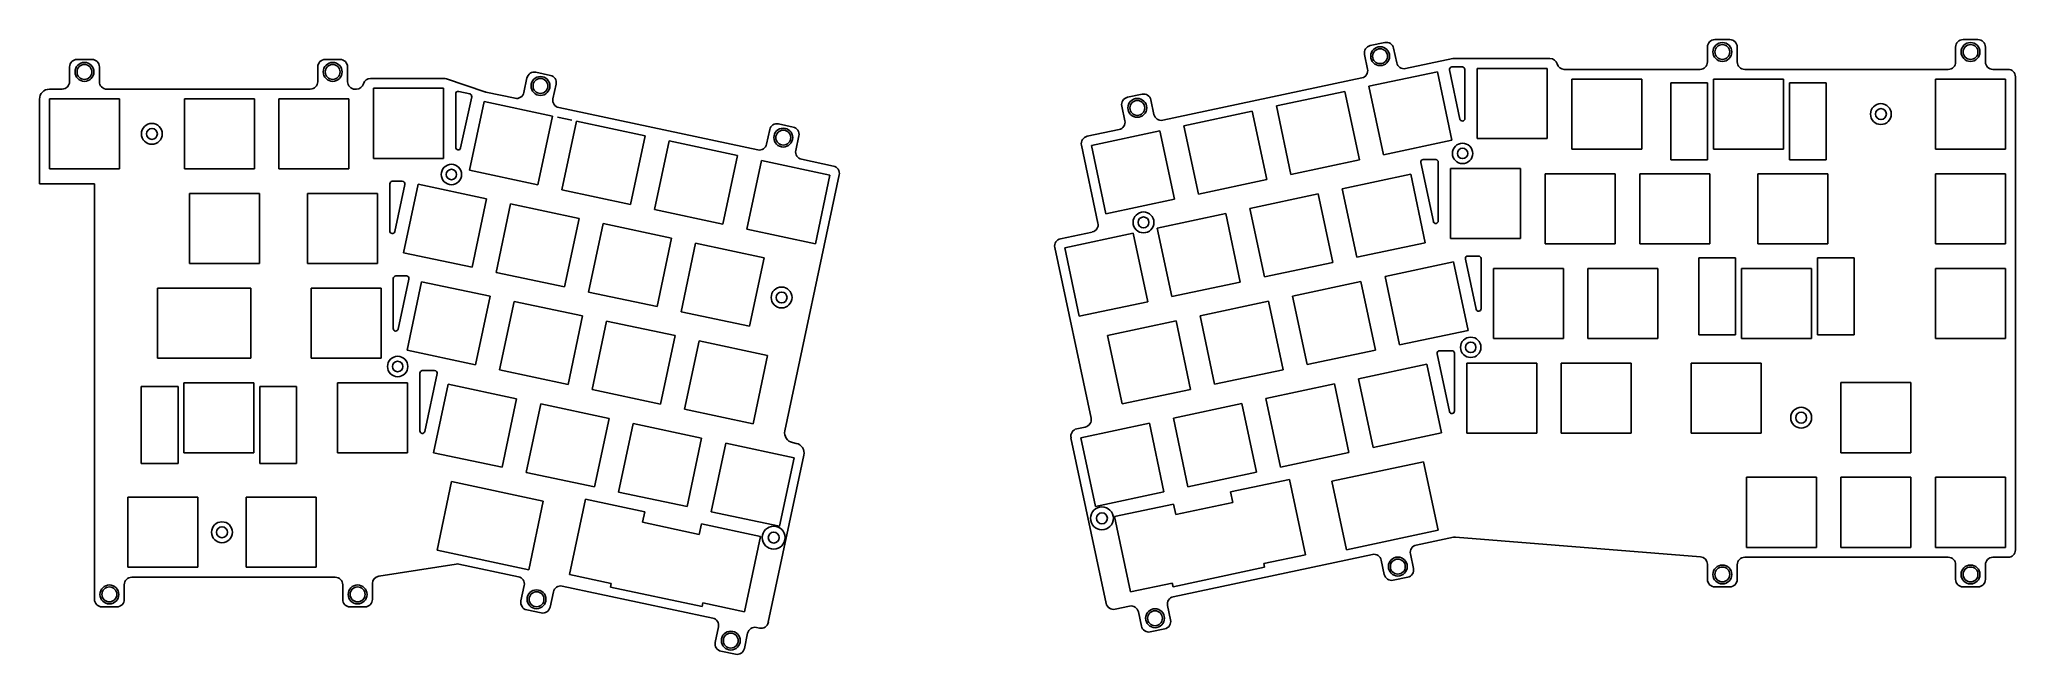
# Model space of a CAD drawing. Header units: millimetres. Extents: x -96 to 302, y 126 to 249.
import ezdxf

# ---------------------------------------------------------------- set-up
doc = ezdxf.new("R2010")
doc.units = ezdxf.units.MM
doc.header["$LTSCALE"] = 23.1
doc.layers.get('0').update_dxf_attribs({"linetype": 'CONTINUOUS'})

msp = doc.modelspace()

# ---------------------------------------------------------------- linework, layer by layer
at = {"color": 7, "linetype": 'Continuous'}
for p, q in [((174.81, 248.75), (171.88, 248.12)), ((176.59, 247.59), (177.21, 244.66)), ((239.8, 247.84), (239.8, 244.84)), ((244.3, 249.34), (241.3, 249.34)), ((245.8, 244.84), (245.8, 247.84)), ((289.8, 247.84), (289.8, 244.84)), ((294.3, 249.34), (291.3, 249.34)), ((295.8, 244.84), (295.8, 247.84)), ((-90.14, 240.86), (-90.14, 243.84)), ((-85.64, 245.34), (-88.64, 245.34)), ((-84.14, 240.86), (-84.14, 243.84)), ((-40.14, 243.84), (-40.14, 240.86)), ((-35.64, 245.34), (-38.64, 245.34)), ((-34.14, 243.84), (-34.14, 240.86)), ((170.72, 246.34), (171.34, 243.41)), ((185.39, 242.87), (171.6, 239.93)), ((188.54, 245.53), (178.99, 243.5)), ((185.39, 242.87), (188.32, 229.07)), ((187.84, 243.22), (189.95, 233.33)), ((188.33, 243.82), (190.43, 243.82)), ((208.08, 245.53), (188.54, 245.53)), ((190.93, 243.32), (190.93, 233.44)), ((193.41, 229.43), (193.41, 243.53)), ((193.41, 243.53), (207.51, 243.53)), ((207.51, 243.53), (207.51, 229.43)), ((238.3, 243.34), (210.96, 243.34)), ((288.3, 243.34), (247.3, 243.34)), ((300.35, 243.34), (297.3, 243.34)), ((-91.64, 239.36), (-94.19, 239.36)), ((-82.64, 239.36), (-41.64, 239.36)), ((-32.64, 239.36), (-32.37, 239.36)), ((-14.7, 241.52), (-29.49, 241.52)), ((-28.92, 225.43), (-28.92, 239.53)), ((-28.92, 239.53), (-14.82, 239.53)), ((-14.82, 239.53), (-14.82, 225.43)), ((-6.48, 238.82), (-14.22, 241.44)), ((-11.74, 238.9), (-9.52, 238.43)), ((2, 241.61), (1.37, 238.67)), ((6.71, 242.14), (3.77, 242.76)), ((7.86, 240.36), (7.24, 237.42)), ((170.19, 241.63), (130.08, 233.11)), ((166.75, 238.9), (152.96, 235.97)), ((166.75, 238.9), (169.69, 225.11)), ((171.6, 239.93), (174.53, 226.14)), ((212.46, 227.29), (212.46, 241.39)), ((212.46, 241.39), (226.56, 241.39)), ((226.56, 241.39), (226.56, 227.29)), ((232.44, 225.15), (232.44, 240.65)), ((232.44, 240.65), (239.84, 240.65)), ((239.84, 240.65), (239.84, 225.15)), ((241.03, 227.29), (241.03, 241.39)), ((241.03, 241.39), (255.13, 241.39)), ((255.13, 241.39), (255.13, 227.29)), ((256.32, 225.15), (256.32, 240.65)), ((256.32, 240.65), (263.72, 240.65)), ((263.72, 240.65), (263.72, 225.15)), ((285.75, 241.39), (299.85, 241.39)), ((285.75, 227.29), (285.75, 241.39)), ((299.85, 241.39), (299.85, 227.29)), ((301.85, 146.64), (301.85, 241.84)), ((-96.19, 237.36), (-96.19, 220.31)), ((-94.19, 223.31), (-94.19, 237.41)), ((-80.09, 237.41), (-94.19, 237.41)), ((-80.09, 223.31), (-80.09, 237.41)), ((-67.02, 223.31), (-67.02, 237.41)), ((-67.02, 237.41), (-52.92, 237.41)), ((-52.92, 237.41), (-52.92, 223.31)), ((-47.97, 223.31), (-47.97, 237.41)), ((-47.97, 237.41), (-33.87, 237.41)), ((-33.87, 237.41), (-33.87, 223.31)), ((-12.35, 227.64), (-12.35, 238.41)), ((-9.14, 237.83), (-11.36, 227.54)), ((-6.65, 236.85), (-9.58, 223.06)), ((7.14, 233.92), (-6.65, 236.85)), ((-0.41, 237.52), (-6.31, 238.77)), ((48.5, 227.12), (8.4, 235.64)), ((121.81, 235.95), (122.44, 233.01)), ((125.9, 238.35), (122.97, 237.73)), ((127.68, 237.2), (128.31, 234.26)), ((148.12, 234.94), (134.33, 232.01)), ((148.12, 234.94), (151.05, 221.15)), ((152.96, 235.97), (155.89, 222.18)), ((7.14, 233.92), (4.21, 220.12)), ((11.01, 233.1), (8.12, 233.71)), ((11.99, 232.89), (9.05, 219.1)), ((25.78, 229.96), (11.99, 232.89)), ((50.9, 231.21), (50.28, 228.28)), ((55.62, 231.74), (52.68, 232.37)), ((121.28, 231.23), (114.84, 229.87)), ((129.49, 230.98), (115.7, 228.05)), ((129.49, 230.98), (132.42, 217.19)), ((134.33, 232.01), (137.26, 218.22)), ((25.78, 229.96), (22.85, 216.16)), ((30.62, 228.93), (27.69, 215.13)), ((44.41, 225.99), (30.62, 228.93)), ((56.77, 229.96), (56.15, 227.03)), ((113.69, 228.09), (117.03, 212.39)), ((115.7, 228.05), (118.63, 214.26)), ((188.32, 229.07), (174.53, 226.14)), ((207.51, 229.43), (193.41, 229.43)), ((226.56, 227.29), (212.46, 227.29)), ((255.13, 227.29), (241.03, 227.29)), ((299.85, 227.29), (285.75, 227.29)), ((-94.19, 223.31), (-80.09, 223.31)), ((-52.92, 223.31), (-67.02, 223.31)), ((-33.87, 223.31), (-47.97, 223.31)), ((-14.82, 225.43), (-28.92, 225.43)), ((4.21, 220.12), (-9.58, 223.06)), ((44.41, 225.99), (41.48, 212.2)), ((49.25, 224.97), (46.32, 211.17)), ((63.04, 222.03), (49.25, 224.97)), ((63.75, 223.88), (57.3, 225.25)), ((169.69, 225.11), (155.89, 222.18)), ((182.07, 224.58), (184.59, 212.72)), ((182.55, 225.18), (185.07, 225.18)), ((185.57, 224.68), (185.57, 212.83)), ((188.05, 209.3), (188.05, 223.4)), ((188.05, 223.4), (202.15, 223.4)), ((202.15, 223.4), (202.15, 209.3)), ((239.84, 225.15), (232.44, 225.15)), ((263.72, 225.15), (256.32, 225.15)), ((-85.12, 220.31), (-96.19, 220.31)), ((-85.12, 220.31), (-85.12, 136.67)), ((-25.63, 210.81), (-25.63, 220.31)), ((-25.13, 220.81), (-23.11, 220.81)), ((-24.64, 210.7), (-22.62, 220.2)), ((-19.92, 220.23), (-22.85, 206.44)), ((-6.13, 217.3), (-19.92, 220.23)), ((22.85, 216.16), (9.05, 219.1)), ((64.9, 222.1), (53.95, 170.6)), ((63.04, 222.03), (60.11, 208.24)), ((151.05, 221.15), (137.26, 218.22)), ((180.03, 222.25), (166.24, 219.32)), ((166.24, 219.32), (169.17, 205.53)), ((180.03, 222.25), (182.96, 208.46)), ((207.1, 208.24), (207.1, 222.34)), ((207.1, 222.34), (221.2, 222.34)), ((221.2, 222.34), (221.2, 208.24)), ((226.15, 208.24), (226.15, 222.34)), ((226.15, 222.34), (240.25, 222.34)), ((240.25, 222.34), (240.25, 208.24)), ((249.97, 222.34), (264.07, 222.34)), ((249.97, 208.24), (249.97, 222.34)), ((264.07, 222.34), (264.07, 208.24)), ((285.75, 222.34), (299.85, 222.34)), ((285.75, 208.24), (285.75, 222.34)), ((299.85, 222.34), (299.85, 208.24)), ((-66.01, 204.24), (-66.01, 218.34)), ((-66.01, 218.34), (-51.91, 218.34)), ((-51.91, 218.34), (-51.91, 204.24)), ((-42.2, 204.24), (-42.2, 218.34)), ((-42.2, 218.34), (-28.1, 218.34)), ((-28.1, 218.34), (-28.1, 204.24)), ((-6.13, 217.3), (-9.06, 203.51)), ((-1.29, 216.27), (-4.22, 202.48)), ((12.5, 213.34), (-1.29, 216.27)), ((41.48, 212.2), (27.69, 215.13)), ((132.42, 217.19), (118.63, 214.26)), ((161.4, 218.29), (147.6, 215.36)), ((147.6, 215.36), (150.54, 201.57)), ((161.4, 218.29), (164.33, 204.5)), ((12.5, 213.34), (9.57, 199.55)), ((17.35, 212.31), (14.41, 198.52)), ((31.14, 209.38), (17.35, 212.31)), ((60.11, 208.24), (46.32, 211.17)), ((142.76, 214.33), (128.97, 211.4)), ((128.97, 211.4), (131.9, 197.61)), ((142.76, 214.33), (145.69, 200.54)), ((31.14, 209.38), (28.21, 195.59)), ((35.98, 208.35), (33.05, 194.56)), ((49.77, 205.42), (35.98, 208.35)), ((108.33, 207.48), (115.63, 173.14)), ((115.87, 210.61), (109.48, 209.26)), ((124.13, 210.37), (110.34, 207.44)), ((110.34, 207.44), (113.27, 193.64)), ((124.13, 210.37), (127.06, 196.58)), ((182.96, 208.46), (169.17, 205.53)), ((202.15, 209.3), (188.05, 209.3)), ((221.2, 208.24), (207.1, 208.24)), ((240.25, 208.24), (226.15, 208.24)), ((264.07, 208.24), (249.97, 208.24)), ((299.85, 208.24), (285.75, 208.24)), ((-51.91, 204.24), (-66.01, 204.24)), ((-28.1, 204.24), (-42.2, 204.24)), ((-9.06, 203.51), (-22.85, 206.44)), ((49.77, 205.42), (46.84, 191.63)), ((164.33, 204.5), (150.54, 201.57)), ((188.65, 204.61), (174.86, 201.68)), ((188.65, 204.61), (191.58, 190.82)), ((191.06, 205.16), (193.21, 195.07)), ((191.55, 205.77), (193.69, 205.77)), ((194.19, 205.27), (194.19, 195.18)), ((196.67, 189.19), (196.67, 203.29)), ((196.67, 203.29), (210.77, 203.29)), ((210.77, 203.29), (210.77, 189.19)), ((215.72, 189.19), (215.72, 203.29)), ((215.72, 203.29), (229.82, 203.29)), ((229.82, 203.29), (229.82, 189.19)), ((238.08, 205.43), (245.48, 205.43)), ((238.08, 189.93), (238.08, 205.43)), ((245.48, 205.43), (245.48, 189.93)), ((246.67, 203.29), (260.77, 203.29)), ((246.67, 189.19), (246.67, 203.29)), ((260.77, 203.29), (260.77, 189.19)), ((261.96, 205.43), (269.36, 205.43)), ((261.96, 189.93), (261.96, 205.43)), ((269.36, 205.43), (269.36, 189.93)), ((285.75, 203.29), (299.85, 203.29)), ((285.75, 189.19), (285.75, 203.29)), ((299.85, 203.29), (299.85, 189.19)), ((-72.46, 185.19), (-72.46, 199.29)), ((-72.46, 199.29), (-53.6, 199.29)), ((-53.6, 199.29), (-53.6, 185.19)), ((-41.5, 185.19), (-41.5, 199.29)), ((-41.5, 199.29), (-27.4, 199.29)), ((-27.4, 199.29), (-27.4, 185.19)), ((-24.93, 191.18), (-24.93, 201.26)), ((-24.43, 201.76), (-22.29, 201.76)), ((-23.94, 191.07), (-21.8, 201.15)), ((-19.22, 200.6), (-22.15, 186.81)), ((-5.43, 197.67), (-19.22, 200.6)), ((9.57, 199.55), (-4.22, 202.48)), ((145.69, 200.54), (131.9, 197.61)), ((170.01, 200.65), (156.22, 197.71)), ((170.01, 200.65), (172.95, 186.85)), ((174.86, 201.68), (177.79, 187.88)), ((-5.43, 197.67), (-8.36, 183.88)), ((-0.59, 196.64), (-3.52, 182.85)), ((13.2, 193.71), (-0.59, 196.64)), ((28.21, 195.59), (14.41, 198.52)), ((127.06, 196.58), (113.27, 193.64)), ((151.38, 196.69), (137.59, 193.75)), ((151.38, 196.69), (154.31, 182.89)), ((156.22, 197.71), (159.15, 183.92)), ((13.2, 193.71), (10.27, 179.92)), ((18.05, 192.68), (15.11, 178.89)), ((31.84, 189.75), (18.05, 192.68)), ((46.84, 191.63), (33.05, 194.56)), ((132.75, 192.72), (118.96, 189.79)), ((132.75, 192.72), (135.68, 178.93)), ((137.59, 193.75), (140.52, 179.96)), ((31.84, 189.75), (28.91, 175.96)), ((36.68, 188.72), (33.75, 174.93)), ((50.47, 185.79), (36.68, 188.72)), ((118.96, 189.79), (121.89, 176)), ((191.58, 190.82), (177.79, 187.88)), ((210.77, 189.19), (196.67, 189.19)), ((229.82, 189.19), (215.72, 189.19)), ((245.48, 189.93), (238.08, 189.93)), ((260.77, 189.19), (246.67, 189.19)), ((269.36, 189.93), (261.96, 189.93)), ((299.85, 189.19), (285.75, 189.19)), ((-53.6, 185.19), (-72.46, 185.19)), ((-27.4, 185.19), (-41.5, 185.19)), ((-8.36, 183.88), (-22.15, 186.81)), ((50.47, 185.79), (47.54, 172)), ((172.95, 186.85), (159.15, 183.92)), ((183.29, 183.99), (169.5, 181.06)), ((183.29, 183.99), (186.22, 170.2)), ((185.37, 186.11), (187.85, 174.46)), ((185.86, 186.72), (188.33, 186.72)), ((188.83, 186.22), (188.83, 174.57)), ((191.31, 170.14), (191.31, 184.24)), ((191.31, 184.24), (205.41, 184.24)), ((205.41, 184.24), (205.41, 170.14)), ((210.36, 184.24), (224.46, 184.24)), ((210.36, 170.14), (210.36, 184.24)), ((224.46, 184.24), (224.46, 170.14)), ((236.55, 184.24), (250.65, 184.24)), ((236.55, 170.14), (236.55, 184.24)), ((250.65, 184.24), (250.65, 170.14)), ((-75.69, 164), (-75.69, 179.5)), ((-75.69, 179.5), (-68.29, 179.5)), ((-68.29, 179.5), (-68.29, 164)), ((-67.1, 166.14), (-67.1, 180.24)), ((-67.1, 180.24), (-53, 180.24)), ((-53, 180.24), (-53, 166.14)), ((-51.82, 164), (-51.82, 179.5)), ((-51.82, 179.5), (-44.42, 179.5)), ((-44.42, 179.5), (-44.42, 164)), ((-36.15, 166.14), (-36.15, 180.24)), ((-36.15, 180.24), (-22.05, 180.24)), ((-22.05, 180.24), (-22.05, 166.14)), ((-19.58, 170.57), (-19.58, 182.21)), ((-19.08, 182.71), (-16.61, 182.71)), ((-16.11, 182.11), (-18.59, 170.46)), ((-13.87, 179.99), (-16.8, 166.2)), ((-0.08, 177.06), (-13.87, 179.99)), ((10.27, 179.92), (-3.52, 182.85)), ((154.31, 182.89), (140.52, 179.96)), ((164.66, 180.03), (150.86, 177.1)), ((164.66, 180.03), (167.59, 166.24)), ((169.5, 181.06), (172.43, 167.27)), ((266.7, 180.29), (280.8, 180.29)), ((266.7, 166.19), (266.7, 180.29)), ((280.8, 180.29), (280.8, 166.19)), ((-0.08, 177.06), (-3.01, 163.27)), ((4.76, 176.03), (1.83, 162.24)), ((18.55, 173.1), (4.76, 176.03)), ((28.91, 175.96), (15.11, 178.89)), ((135.68, 178.93), (121.89, 176)), ((146.02, 176.07), (132.23, 173.14)), ((146.02, 176.07), (148.95, 162.28)), ((150.86, 177.1), (153.8, 163.31)), ((18.55, 173.1), (15.62, 159.31)), ((23.4, 172.07), (20.46, 158.28)), ((37.19, 169.14), (23.4, 172.07)), ((47.54, 172), (33.75, 174.93)), ((114.47, 171.36), (112.74, 171)), ((127.39, 172.11), (113.6, 169.18)), ((127.39, 172.11), (130.32, 158.32)), ((132.23, 173.14), (135.16, 159.35)), ((37.19, 169.14), (34.26, 155.35)), ((42.03, 168.11), (39.1, 154.32)), ((55.82, 165.18), (42.03, 168.11)), ((56.23, 168.07), (55.49, 168.23)), ((111.59, 169.22), (118.68, 135.86)), ((113.6, 169.18), (116.53, 155.39)), ((186.22, 170.2), (172.43, 167.27)), ((205.41, 170.14), (191.31, 170.14)), ((224.46, 170.14), (210.36, 170.14)), ((250.65, 170.14), (236.55, 170.14)), ((-68.29, 164), (-75.69, 164)), ((-53, 166.14), (-67.1, 166.14)), ((-44.42, 164), (-51.82, 164)), ((-22.05, 166.14), (-36.15, 166.14)), ((-3.01, 163.27), (-16.8, 166.2)), ((57.77, 165.7), (50.62, 132.06)), ((55.82, 165.18), (52.89, 151.39)), ((167.59, 166.24), (153.8, 163.31)), ((182.59, 164.37), (164.14, 160.45)), ((185.53, 150.58), (182.59, 164.37)), ((280.8, 166.19), (266.7, 166.19)), ((-13.17, 160.37), (-16.1, 146.58)), ((5.28, 156.45), (-13.17, 160.37)), ((15.62, 159.31), (1.83, 162.24)), ((148.95, 162.28), (135.16, 159.35)), ((155.61, 160.82), (143.72, 158.29)), ((158.83, 145.66), (155.61, 160.82)), ((164.14, 160.45), (167.07, 146.65)), ((247.65, 161.24), (261.75, 161.24)), ((247.65, 147.14), (247.65, 161.24)), ((261.75, 161.24), (261.75, 147.14)), ((266.7, 161.24), (280.8, 161.24)), ((266.7, 147.14), (266.7, 161.24)), ((280.8, 161.24), (280.8, 147.14)), ((285.75, 161.24), (299.85, 161.24)), ((285.75, 147.14), (285.75, 161.24)), ((299.85, 161.24), (299.85, 147.14)), ((-78.4, 143.13), (-78.4, 157.23)), ((-78.4, 157.23), (-64.3, 157.23)), ((-64.3, 157.23), (-64.3, 143.13)), ((-54.59, 143.13), (-54.59, 157.23)), ((-54.59, 157.23), (-40.49, 157.23)), ((-40.49, 157.23), (-40.49, 143.13)), ((2.35, 142.65), (5.28, 156.45)), ((13.81, 156.82), (10.59, 141.66)), ((25.71, 154.29), (13.81, 156.82)), ((34.26, 155.35), (20.46, 158.28)), ((130.32, 158.32), (116.53, 155.39)), ((132.26, 155.86), (120.36, 153.33)), ((132.7, 153.76), (132.26, 155.86)), ((144.16, 156.2), (132.7, 153.76)), ((143.72, 158.29), (144.16, 156.2)), ((25.27, 152.2), (25.71, 154.29)), ((36.72, 149.76), (25.27, 152.2)), ((37.17, 151.86), (36.72, 149.76)), ((49.07, 149.33), (37.17, 151.86)), ((52.89, 151.39), (39.1, 154.32)), ((120.36, 153.33), (123.58, 138.17)), ((45.84, 134.16), (49.07, 149.33)), ((167.07, 146.65), (185.53, 150.58)), ((188.62, 149.19), (181.11, 147.6)), ((189.05, 149.22), (238.42, 145.25)), ((-12.26, 143.79), (-27.85, 141.33)), ((2.35, 142.65), (-16.1, 146.58)), ((0.29, 141.22), (-11.71, 143.78)), ((172.31, 145.72), (132.2, 137.2)), ((150.43, 143.87), (158.83, 145.66)), ((150.59, 143.15), (150.43, 143.87)), ((174.08, 144.57), (174.7, 141.68)), ((180.57, 142.92), (179.96, 145.82)), ((239.8, 143.75), (239.8, 140.69)), ((245.8, 140.69), (245.8, 143.64)), ((247.3, 145.14), (288.3, 145.14)), ((261.75, 147.14), (247.65, 147.14)), ((280.8, 147.14), (266.7, 147.14)), ((299.85, 147.14), (285.75, 147.14)), ((289.8, 143.64), (289.8, 140.69)), ((295.8, 140.69), (295.8, 143.64)), ((297.3, 145.14), (300.35, 145.14)), ((-79.12, 136.67), (-79.12, 139.63)), ((-64.3, 143.13), (-78.4, 143.13)), ((-36.62, 141.13), (-77.62, 141.13)), ((-40.49, 143.13), (-54.59, 143.13)), ((-35.12, 139.63), (-35.12, 136.67)), ((-29.12, 136.67), (-29.12, 139.85)), ((1.45, 139.45), (0.79, 136.35)), ((39.42, 132.91), (9.1, 139.35)), ((10.59, 141.66), (18.99, 139.87)), ((18.99, 139.87), (18.83, 139.15)), ((123.58, 138.17), (131.98, 139.95)), ((131.98, 139.95), (132.14, 139.23)), ((132.14, 139.23), (150.59, 143.15)), ((179.42, 141.15), (176.48, 140.52)), ((7.32, 138.2), (6.66, 135.1)), ((18.83, 139.15), (37.28, 135.23)), ((37.28, 135.23), (37.44, 135.95)), ((37.44, 135.95), (45.84, 134.16)), ((131.05, 135.42), (131.66, 132.53)), ((241.3, 139.19), (244.3, 139.19)), ((291.3, 139.19), (294.3, 139.19)), ((-83.62, 135.17), (-80.62, 135.17)), ((-33.62, 135.17), (-30.62, 135.17)), ((4.88, 133.94), (1.95, 134.57)), ((123.4, 135.33), (120.46, 134.7)), ((125.18, 134.17), (125.79, 131.28)), ((40.58, 131.13), (39.92, 128.03)), ((46.44, 129.88), (45.79, 126.78)), ((48.85, 130.9), (48.22, 131.04)), ((130.51, 130.75), (127.57, 130.13)), ((44.01, 125.63), (41.07, 126.25))]:
    msp.add_line(p, q, dxfattribs=at)
for centre, radius in [((173.86, 245.99), 1.9), ((173.86, 245.99), 1.5), ((242.8, 246.84), 1.9), ((242.8, 246.84), 1.5), ((292.8, 246.84), 1.9), ((292.8, 246.84), 1.5), ((-87.14, 242.83), 1.9), ((-87.14, 242.83), 1.5), ((-37.14, 242.83), 1.9), ((-37.14, 242.83), 1.5), ((4.72, 240), 1.9), ((4.72, 240), 1.5), ((124.95, 235.59), 1.9), ((124.95, 235.59), 1.5), ((274.74, 234.34), 2.1), ((274.74, 234.34), 1.1), ((-73.56, 230.36), 2.1), ((-73.56, 230.36), 1.1), ((53.63, 229.61), 1.9), ((53.63, 229.61), 1.5), ((190.48, 226.42), 2.05), ((190.48, 226.42), 1.05), ((-13.22, 222.18), 2.05), ((-13.22, 222.18), 1.05), ((126.2, 212.54), 2.1), ((126.2, 212.54), 1.1), ((53.29, 197.43), 2.1), ((53.29, 197.43), 1.1), ((192.11, 187.4), 2.05), ((192.11, 187.4), 1.05), ((-24.05, 183.54), 2.05), ((-24.05, 183.54), 1.05), ((258.68, 173.24), 2.1), ((258.68, 173.24), 1.1), ((117.82, 152.99), 2.3), ((-59.44, 150.18), 2.1), ((-59.44, 150.18), 1.1), ((51.71, 149.11), 2.3), ((117.82, 152.99), 1.1), ((51.71, 149.11), 1.1), ((177.43, 143.28), 1.9), ((177.43, 143.28), 1.5), ((242.8, 141.69), 1.9), ((292.8, 141.69), 1.9), ((-82.12, 137.67), 1.9), ((-32.12, 137.67), 1.9), ((242.8, 141.69), 1.5), ((292.8, 141.69), 1.5), ((-82.12, 137.67), 1.5), ((-32.12, 137.67), 1.5), ((3.93, 136.7), 1.9), ((3.93, 136.7), 1.5), ((128.52, 132.88), 1.9), ((128.52, 132.88), 1.5), ((43.06, 128.38), 1.9), ((43.06, 128.38), 1.5)]:
    msp.add_circle(centre, radius, dxfattribs=at)
for centre, radius, start, end in [((172.19, 246.66), 1.5, 102, 192), ((175.12, 247.28), 1.5, 12, 102), ((241.3, 247.84), 1.5, 90, 180), ((244.3, 247.84), 1.5, 360, 90), ((291.3, 247.84), 1.5, 90, 180), ((294.3, 247.84), 1.5, 360, 90), ((-88.64, 243.84), 1.5, 90, 180), ((-85.64, 243.84), 1.5, 0, 90), ((-38.64, 243.84), 1.5, 90, 180), ((-35.64, 243.84), 1.5, 0, 90), ((169.88, 243.1), 1.5, 281.999, 11.9989), ((178.68, 244.97), 1.5, 192, 281.9999), ((188.33, 243.32), 0.5, 89.9962, 191.9954), ((190.43, 243.32), 0.5, 0, 90), ((208.08, 244.03), 1.5, 15.6643, 90), ((210.96, 244.84), 1.5, 195.6643, 270.0013), ((238.3, 244.84), 1.5, 270, 360), ((247.3, 244.84), 1.5, 180, 270.0015), ((288.3, 244.84), 1.5, 270, 360), ((297.3, 244.84), 1.5, 180, 270.0017), ((300.35, 241.84), 1.5, 360, 90), ((-94.19, 237.36), 2, 90, 180), ((-91.64, 240.86), 1.5, 270, 0), ((-82.64, 240.86), 1.5, 180, 270.0001), ((-41.64, 240.86), 1.5, 270, 360), ((-32.64, 240.86), 1.5, 180, 270.0003), ((-32.37, 240.86), 1.5, 270, 343.8893), ((-29.49, 240.02), 1.5, 90, 163.8893), ((-14.7, 240.02), 1.5, 71.2499, 90), ((-11.85, 238.41), 0.5, 77.2929, 179.9999), ((3.46, 241.29), 1.5, 78, 168), ((6.4, 240.67), 1.5, 348, 77.9999), ((-9.63, 237.94), 0.5, 347.8254, 77.8304), ((-6, 240.24), 1.5, 251.2499, 258), ((-0.1, 238.98), 1.5, 257.9998, 348.0001), ((8.71, 237.11), 1.5, 168, 258), ((123.28, 236.26), 1.5, 102, 191.9999), ((126.21, 236.88), 1.5, 12, 102), ((52.37, 230.9), 1.5, 78, 168), ((55.3, 230.27), 1.5, 347.9997, 77.9989), ((120.97, 232.7), 1.5, 281.9983, 11.9976), ((129.77, 234.57), 1.5, 192, 282), ((190.43, 233.44), 0.5, 192, 360), ((-11.85, 227.64), 0.5, 180, 347.8235), ((48.81, 228.59), 1.5, 257.9999, 348), ((57.62, 226.72), 1.5, 168, 257.9999), ((115.16, 228.4), 1.5, 102, 192), ((63.43, 222.41), 1.5, 348, 78.0002), ((182.55, 224.68), 0.5, 90.018, 192.0291), ((185.07, 224.68), 0.5, 360, 90), ((-25.13, 220.31), 0.5, 90.0014, 180), ((-23.11, 220.31), 0.5, 348.0024, 90.2991), ((115.56, 212.08), 1.5, 281.9982, 11.9963), ((185.07, 212.83), 0.5, 192, 360), ((-25.13, 210.81), 0.5, 180.0002, 348), ((109.8, 207.79), 1.5, 102, 191.9999), ((191.55, 205.27), 0.5, 89.9992, 191.9985), ((193.69, 205.27), 0.5, 0, 90), ((-24.43, 201.26), 0.5, 90.0014, 180), ((-22.28, 201.26), 0.5, 348.0034, 90.2994), ((193.69, 195.18), 0.5, 192, 360), ((-24.43, 191.18), 0.5, 180.0006, 348.0002), ((185.86, 186.22), 0.5, 89.9998, 191.9995), ((188.33, 186.22), 0.5, 0, 90), ((-19.08, 182.21), 0.5, 90.0014, 180), ((-16.6, 182.21), 0.5, 348.0025, 90.2991), ((114.16, 172.83), 1.5, 281.9983, 12.0002), ((188.33, 174.57), 0.5, 192, 360), ((-19.08, 170.57), 0.5, 180.0006, 348.0003), ((55.91, 170.19), 2, 168.0002, 257.9998), ((55.82, 166.12), 2, 347.9997, 78.0003), ((113.06, 169.53), 1.5, 101.9999, 191.9996), ((181.43, 146.13), 1.5, 102.0017, 191.9999), ((188.93, 147.72), 1.5, 85.4016, 101.9984), ((-12.02, 142.31), 1.5, 78, 98.9683), ((172.62, 144.26), 1.5, 11.9999, 102.0001), ((238.3, 143.75), 1.5, 360, 85.4016), ((247.3, 143.64), 1.5, 90, 180), ((288.3, 143.64), 1.5, 0, 90), ((297.3, 143.64), 1.5, 90, 180), ((300.35, 146.64), 1.5, 270, 360), ((-77.62, 139.63), 1.5, 90, 180), ((-36.62, 139.63), 1.5, 360, 90), ((-27.62, 139.85), 1.5, 98.9683, 180), ((-0.02, 139.76), 1.5, 348.0001, 77.9998), ((8.79, 137.89), 1.5, 78, 168), ((176.17, 141.99), 1.5, 191.9995, 282.0006), ((179.11, 142.61), 1.5, 282, 11.9999), ((241.3, 140.69), 1.5, 180, 270), ((244.3, 140.69), 1.5, 270, 360), ((291.3, 140.69), 1.5, 180, 270), ((294.3, 140.69), 1.5, 270, 360), ((-83.62, 136.67), 1.5, 180, 270), ((-80.62, 136.67), 1.5, 270, 0), ((-33.62, 136.67), 1.5, 180, 270), ((-30.62, 136.67), 1.5, 270, 0), ((2.26, 136.03), 1.5, 168, 257.9999), ((120.15, 136.17), 1.5, 191.9996, 282.0003), ((123.71, 133.86), 1.5, 12, 102), ((132.51, 135.73), 1.5, 101.9991, 192.0001), ((5.19, 135.41), 1.5, 258, 348), ((39.11, 131.44), 1.5, 347.9996, 78.0002), ((49.16, 132.37), 1.5, 258, 348), ((130.19, 132.22), 1.5, 281.9999, 11.9995), ((41.38, 127.72), 1.5, 168.0001, 258), ((47.91, 129.57), 1.5, 77.9997, 167.9999), ((127.26, 131.59), 1.5, 191.9995, 282.0005), ((44.32, 127.09), 1.5, 258.0001, 348.0001)]:
    msp.add_arc(centre, radius, start, end, dxfattribs=at)

doc.saveas('drawing.dxf')
